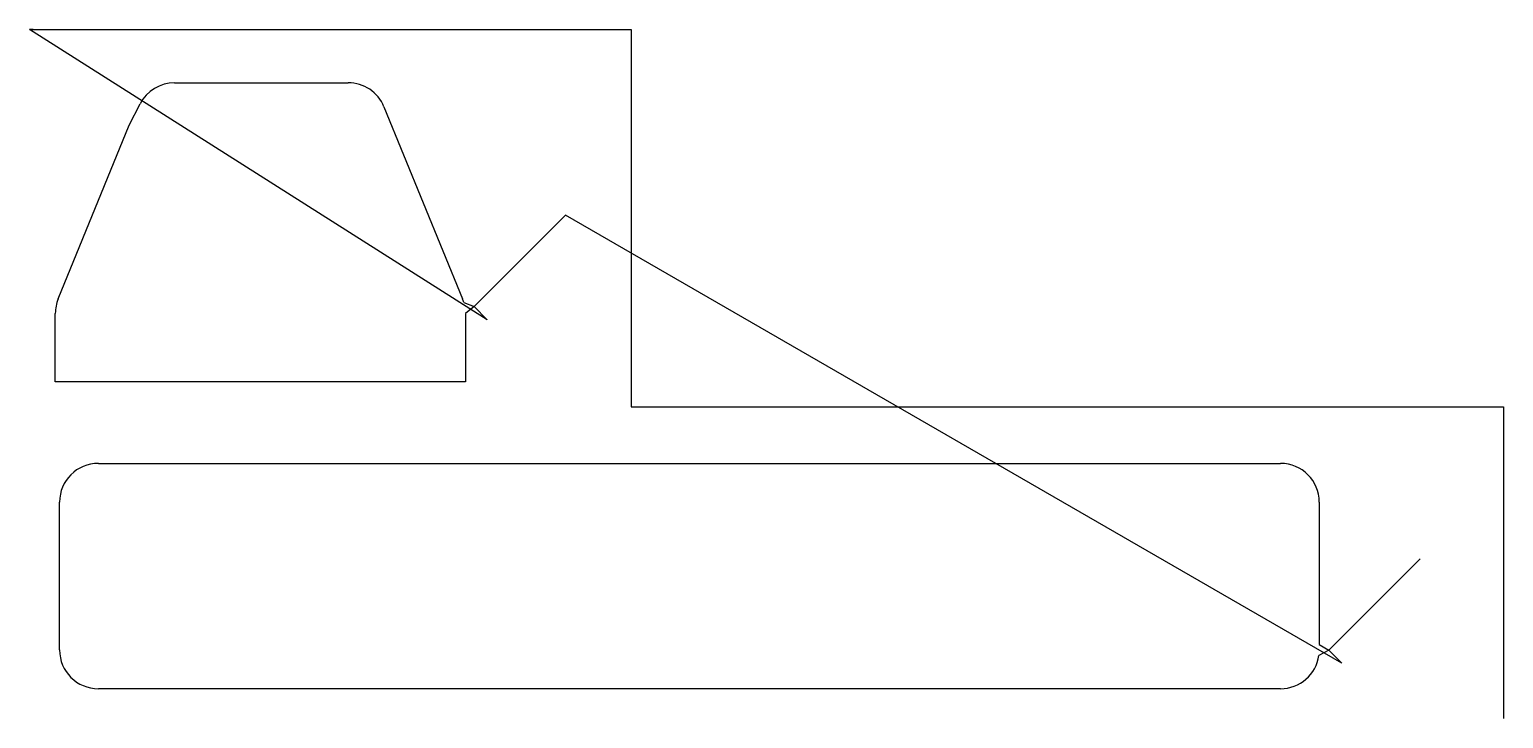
# Model space of a CAD drawing. Header units: metres. Extents: x 0 to 399, y 1002 to 1188.
import ezdxf

# ---------------------------------------------------------------- set-up
doc = ezdxf.new("R2010")
doc.units = ezdxf.units.M

msp = doc.modelspace()

# ---------------------------------------------------------------- linework, layer by layer
at = {"layer": 'TOOL_0'}
for p, q in [((123.89, 1109.724), (0, 1188.281)), ((0, 1188.281), (1, 1188.281)), ((1, 1188.281), (0, 1188.281)), ((0, 1188.281), (1, 1188.281)), ((1, 1188.281), (162.824, 1188.281)), ((162.824, 1188.281), (162.824, 1086.177)), ((39.297, 1173.867), (86.238, 1173.867)), ((27, 1162.362), (29.941, 1168.134)), ((95.956, 1167.343), (117.215, 1115.377)), ((7.779, 1115.376), (27, 1162.362)), ((145.103, 1138.008), (120.354, 1113.259)), ((355.222, 1016.718), (145.103, 1138.008)), ((117.565, 1114.37), (120.354, 1113.26)), ((120.354, 1113.259), (117.997, 1111.4)), ((120.354, 1113.26), (123.89, 1109.724)), ((6.997, 1092.866), (6.997, 1111.4)), ((117.997, 1111.4), (117.997, 1092.866)), ((117.997, 1092.866), (6.997, 1092.866)), ((162.824, 1086.177), (399.004, 1086.177)), ((399.004, 1086.177), (399.004, 1002.772)), ((18.641, 1070.844), (338.641, 1070.844)), ((8.141, 1020.344), (8.141, 1060.344)), ((349.141, 1060.344), (349.141, 1021.846)), ((376.435, 1045.003), (351.686, 1020.254)), ((349.141, 1021.846), (351.686, 1020.254)), ((351.686, 1020.254), (349.034, 1018.848)), ((351.686, 1020.254), (355.222, 1016.718)), ((338.641, 1009.844), (18.641, 1009.844)), ((399.004, 1002.772), (399.004, 1001.772))]:
    msp.add_line(p, q, dxfattribs=at)
for centre, radius, start, end in [((39.297, 1163.367), 10.5, 90, 153.00058), ((86.238, 1163.367), 10.5, 22.25132, 90), ((17.712, 1111.358), 10.715, 157.97616, 179.77542), ((107.281, 1111.359), 10.716, 16.31923, 22.02183), ((18.641, 1060.344), 10.5, 90, 180), ((338.641, 1060.344), 10.5, 0, 90), ((18.641, 1020.344), 10.5, 180, 270), ((338.641, 1020.344), 10.5, 270, 351.80893)]:
    msp.add_arc(centre, radius, start, end, dxfattribs=at)

doc.saveas('drawing.dxf')
